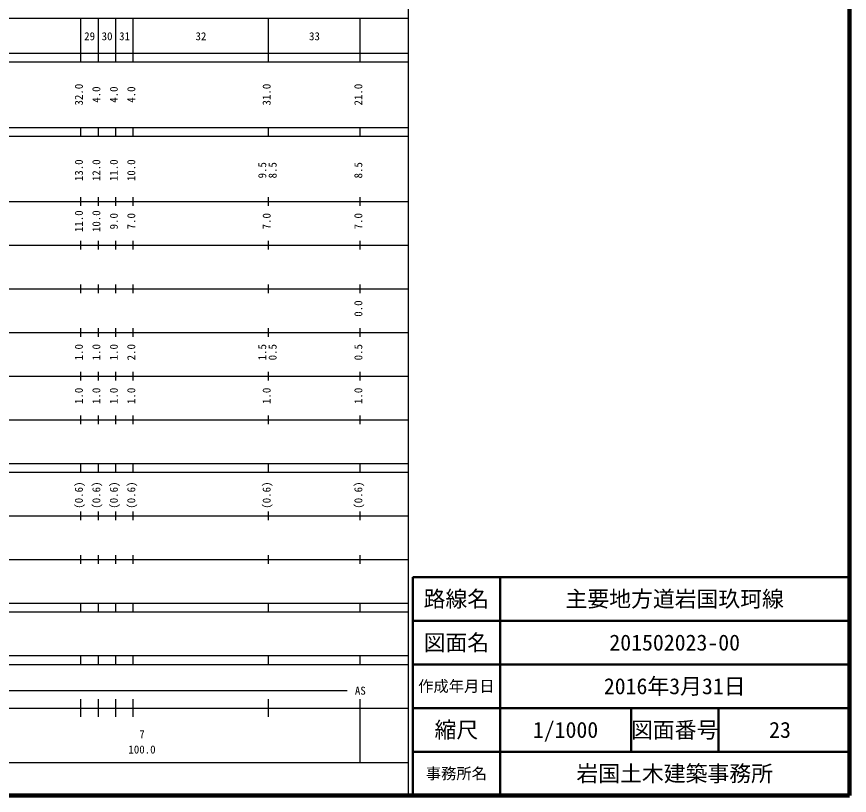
# Model space of a CAD drawing. Units: millimetres on the paper, enlarged 1000 times. Extents: x 40000 to 680000, y 20000 to 380000.
# Drawn here: x 489292 to 680000, y 20000 to 198357 of the extents above; entities that cross this region are included whole.
import ezdxf
from ezdxf.enums import TextEntityAlignment as Align

# ---------------------------------------------------------------- set-up
doc = ezdxf.new("R2010")
doc.units = ezdxf.units.MM
doc.header["$LTSCALE"] = 1000
for name, color, linetype, lineweight in [('M-TTL', 2, 'Continuous', 140), ('M-TTL-BAND', 7, 'Continuous', 25), ('M-TTL-FRAM', 2, 'Continuous', 50), ('M-TTL-LINE', 7, 'Continuous', 50)]:
    doc.layers.add(name, color=color, linetype=linetype, lineweight=lineweight)
doc.layers.add('M-TTL-TXT', color=7, linetype='Continuous')
doc.styles.add('ＭＳ ゴシック', font='')
doc.styles.get('ＭＳ ゴシック').set_extended_font_data('MS Gothic')

msp = doc.modelspace()

# ---------------------------------------------------------------- linework, layer by layer
at = {"layer": 'M-TTL'}
for p, q in [((680000, 20000), (680000, 380000)), ((40000, 20000), (680000, 20000))]:
    msp.add_line(p, q, dxfattribs=at)
at = {"layer": 'M-TTL-BAND'}
for p, q in [((579000, 20000), (579000, 370000)), ((68000, 198000), (579000, 198000)), ((504000, 188000), (504000, 198000)), ((508000, 188000), (508000, 198000)), ((512000, 188000), (512000, 198000)), ((516000, 188000), (516000, 198000)), ((547000, 188000), (547000, 198000)), ((568000, 188000), (568000, 198000)), ((40000, 190000), (579000, 190000)), ((40000, 188000), (579000, 188000)), ((40000, 173000), (579000, 173000)), ((504000, 171000), (504000, 173000)), ((508000, 171000), (508000, 173000)), ((512000, 171000), (512000, 173000)), ((516000, 171000), (516000, 173000)), ((547000, 171000), (547000, 173000)), ((568000, 171000), (568000, 173000)), ((40000, 171000), (579000, 171000)), ((504000, 155000), (504000, 157000)), ((508000, 155000), (508000, 157000)), ((512000, 155000), (512000, 157000)), ((516000, 155000), (516000, 157000)), ((547000, 155000), (547000, 157000)), ((568000, 155000), (568000, 157000)), ((40000, 156000), (579000, 156000)), ((504000, 145000), (504000, 147000)), ((508000, 145000), (508000, 147000)), ((512000, 145000), (512000, 147000)), ((516000, 145000), (516000, 147000)), ((547000, 145000), (547000, 147000)), ((568000, 145000), (568000, 147000)), ((46000, 146000), (579000, 146000)), ((52000, 136000), (579000, 136000)), ((504000, 135000), (504000, 137000)), ((508000, 135000), (508000, 137000)), ((512000, 135000), (512000, 137000)), ((516000, 135000), (516000, 137000)), ((547000, 135000), (547000, 137000)), ((568000, 135000), (568000, 137000)), ((46000, 126000), (579000, 126000)), ((504000, 125000), (504000, 127000)), ((508000, 125000), (508000, 127000)), ((512000, 125000), (512000, 127000)), ((516000, 125000), (516000, 127000)), ((547000, 125000), (547000, 127000)), ((568000, 125000), (568000, 127000)), ((504000, 115000), (504000, 117000)), ((508000, 115000), (508000, 117000)), ((512000, 115000), (512000, 117000)), ((516000, 115000), (516000, 117000)), ((547000, 115000), (547000, 117000)), ((568000, 115000), (568000, 117000)), ((52000, 116000), (579000, 116000)), ((504000, 105000), (504000, 107000)), ((508000, 105000), (508000, 107000)), ((512000, 105000), (512000, 107000)), ((516000, 105000), (516000, 107000)), ((547000, 105000), (547000, 107000)), ((568000, 105000), (568000, 107000)), ((46000, 106000), (579000, 106000)), ((40000, 96000), (579000, 96000)), ((504000, 94000), (504000, 96000)), ((508000, 94000), (508000, 96000)), ((512000, 94000), (512000, 96000)), ((516000, 94000), (516000, 96000)), ((547000, 94000), (547000, 96000)), ((568000, 94000), (568000, 96000)), ((40000, 94000), (579000, 94000)), ((49000, 84000), (579000, 84000)), ((504000, 83000), (504000, 85000)), ((508000, 83000), (508000, 85000)), ((512000, 83000), (512000, 85000)), ((516000, 83000), (516000, 85000)), ((547000, 83000), (547000, 85000)), ((568000, 83000), (568000, 85000)), ((504000, 73000), (504000, 75000)), ((508000, 73000), (508000, 75000)), ((512000, 73000), (512000, 75000)), ((516000, 73000), (516000, 75000)), ((547000, 73000), (547000, 75000)), ((568000, 73000), (568000, 75000)), ((40000, 74000), (579000, 74000)), ((40000, 64000), (579000, 64000)), ((504000, 62000), (504000, 64000)), ((508000, 62000), (508000, 64000)), ((512000, 62000), (512000, 64000)), ((516000, 62000), (516000, 64000)), ((547000, 62000), (547000, 64000)), ((568000, 62000), (568000, 64000)), ((40000, 62000), (579000, 62000)), ((40000, 52000), (579000, 52000)), ((504000, 50000), (504000, 52000)), ((508000, 50000), (508000, 52000)), ((512000, 50000), (512000, 52000)), ((516000, 50000), (516000, 52000)), ((547000, 50000), (547000, 52000)), ((568000, 50000), (568000, 52000)), ((40000, 50000), (579000, 50000)), ((71000, 44000), (565000, 44000)), ((504000, 38000), (504000, 42000)), ((508000, 38000), (508000, 42000)), ((512000, 38000), (512000, 42000)), ((516000, 38000), (516000, 42000)), ((547000, 38000), (547000, 42000)), ((568000, 27500), (568000, 42000)), ((40000, 40000), (579000, 40000)), ((68000, 27500), (579000, 27500))]:
    msp.add_line(p, q, dxfattribs=at)
at = {"layer": 'M-TTL-FRAM'}
for p, q in [((680000, 70000), (580000, 70000)), ((580000, 70000), (580000, 20000))]:
    msp.add_line(p, q, dxfattribs=at)
at = {"layer": 'M-TTL-LINE'}
for p, q in [((600000, 70000), (600000, 20000)), ((680000, 60000), (580000, 60000)), ((680000, 50000), (580000, 50000)), ((680000, 40000), (580000, 40000)), ((630000, 40000), (630000, 30000)), ((650000, 40000), (650000, 30000)), ((680000, 30000), (580000, 30000))]:
    msp.add_line(p, q, dxfattribs=at)

# ---------------------------------------------------------------- texts
at = {"layer": 'M-TTL-BAND', "style": 'ＭＳ ゴシック'}
for s, p in [('29', (506000, 192405)), ('30', (510000, 192405)), ('31', (514000, 192405)), ('32', (531500, 192405)), ('33', (557500, 192405)), ('AS', (568000, 42500)), ('7', (518000, 32523)), ('100.0', (518000, 29033))]:
    msp.add_text(s, height=1833, dxfattribs=at).set_placement(p, align=Align.BOTTOM_CENTER)
for s, p in [('32.0', (505000, 180500)), ('4.0', (509000, 180500)), ('4.0', (513000, 180500)), ('4.0', (517000, 180500)), ('31.0', (548000, 180500)), ('21.0', (569000, 180500)), ('13.0', (505000, 163174)), ('12.0', (509000, 163174)), ('11.0', (513000, 163174)), ('10.0', (517000, 163174)), ('9.5', (547000, 163174)), ('8.5', (549370, 163174)), ('8.5', (569000, 163174)), ('11.0', (505000, 151500)), ('10.0', (509000, 151500)), ('9.0', (513000, 151500)), ('7.0', (517000, 151500)), ('7.0', (548000, 151500)), ('7.0', (569000, 151500)), ('0.0', (569000, 131500)), ('1.0', (505000, 121500)), ('1.0', (509000, 121500)), ('1.0', (513000, 121500)), ('2.0', (517000, 121500)), ('1.5', (547000, 121500)), ('0.5', (549370, 121500)), ('0.5', (569000, 121500)), ('1.0', (505000, 111500)), ('1.0', (509000, 111500)), ('1.0', (513000, 111500)), ('1.0', (517000, 111500)), ('1.0', (548000, 111500)), ('1.0', (569000, 111500)), ('(0.6)', (505000, 88764)), ('(0.6)', (509000, 88764)), ('(0.6)', (513000, 88764)), ('(0.6)', (517000, 88764)), ('(0.6)', (548000, 88764)), ('(0.6)', (569000, 88764))]:
    msp.add_text(s, height=1833, rotation=90, dxfattribs=at).set_placement(p, align=Align.BOTTOM_CENTER)
at = {"layer": 'M-TTL-TXT', "style": 'ＭＳ ゴシック'}
for s, height, p in [('路線名', 3666, (590000, 65000)), ('路線名', 3666, (590000, 65000)), ('主要地方道岩国玖珂線', 3666, (640000, 65000)), ('図面名', 3666, (590000, 55000)), ('図面名', 3666, (590000, 55000)), ('201502023-00', 3666, (640000, 55000)), ('作成年月日', 2566, (590000, 45000)), ('作成年月日', 2566, (590000, 45000)), ('2016年3月31日', 3666, (640000, 45000)), ('縮尺', 3666, (590000, 35000)), ('縮尺', 3666, (590000, 35000)), ('1/1000', 3666, (615000, 35000)), ('図面番号', 3666, (640000, 35000)), ('図面番号', 3666, (640000, 35000)), ('23', 3666, (664125, 35000)), ('岩国土木建築事務所', 3666, (640000, 25000)), ('事務所名', 2566, (590000, 25000)), ('事務所名', 2566, (590000, 25000))]:
    msp.add_text(s, height=height, dxfattribs=at).set_placement(p, align=Align.MIDDLE_CENTER)

doc.saveas('drawing.dxf')
